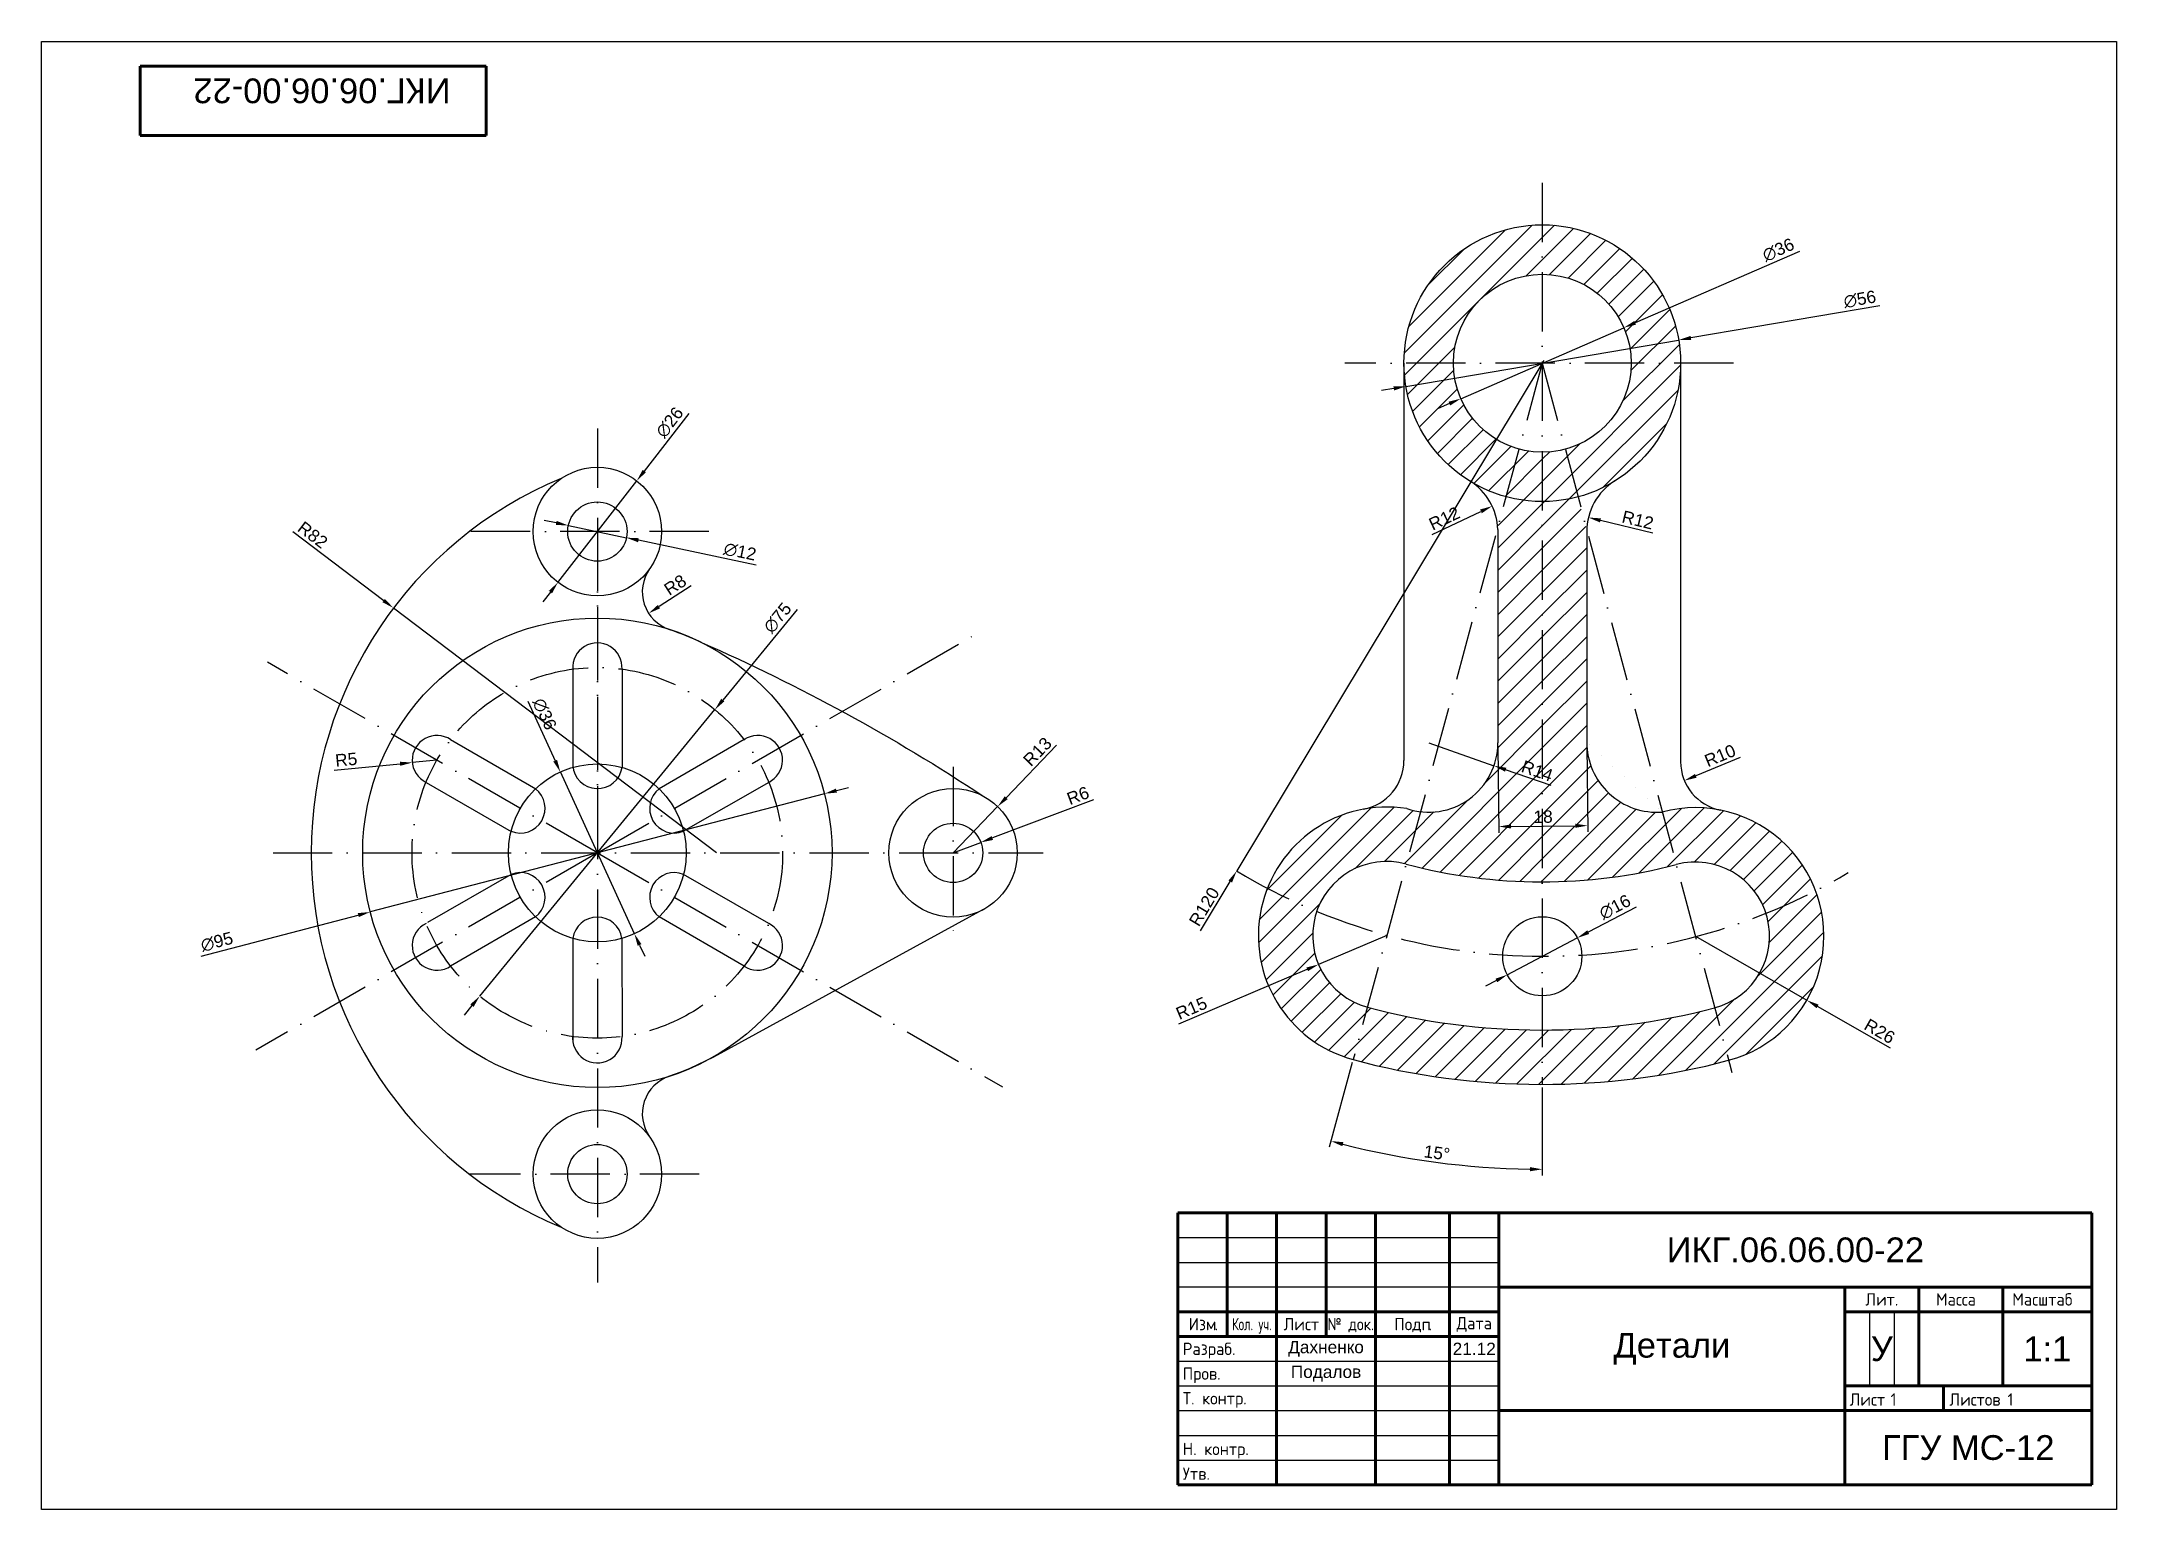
# Model space of a CAD drawing. Header units: millimetres. Extents: x 6356 to 6776, y 4310 to 4607.
import ezdxf
from ezdxf.enums import TextEntityAlignment as Align

# ---------------------------------------------------------------- set-up
doc = ezdxf.new("R2010")
doc.units = ezdxf.units.MM
doc.linetypes.add('ACAD_ISO10W100', pattern=[18, 12, -3, 0, -3])
doc.layers.add('контур', color=7, linetype='Continuous', lineweight=30)
for name, color, linetype in [('оси', 210, 'ACAD_ISO10W100'), ('размеры', 92, 'Continuous'), ('шриховка', 50, 'Continuous')]:
    doc.layers.add(name, color=color, linetype=linetype)
doc.styles.add('GOST-2.304_Type-B', font='GOST Common.ttf')
doc.styles.get("Standard").update_dxf_attribs({"font": 'arial.ttf'})
doc.dimstyles.new('ISO-25', dxfattribs={"dimtxt": 2.5, "dimasz": 2.5, "dimexe": 1.25, "dimexo": 0.625, "dimtad": 1, "dimtxsty": 'Standard', "dimcen": 2.5, "dimadec": 0, "dimazin": 0, "dimtfac": 1, "dimtmove": 0, "dimatfit": 3, "dimfxl": 1, "dimarcsym": 0})

# ---------------------------------------------------------------- blocks, each defined once
blk = doc.blocks.new('ACAD_SPDS_TB_08')
at = {"linetype": 'Continuous', "lineweight": 60}
for p, q in [((0, 0), (0, -14)), ((70, 0), (0, 0)), ((70, 0), (70, -14)), ((70, -14), (0, -14))]:
    blk.add_line(p, q, dxfattribs=at)
at = {"style": 'GOST-2.304_Type-B', "flags": 8}
blk.add_attdef('ОБОЗНАЧЕНИЕ_ДОКУМЕНТА', text='', height=5, dxfattribs=at).set_placement((35, -7), align=Align.MIDDLE_CENTER)
at = {"style": 'GOST-2.304_Type-B', "flags": 1}
blk.add_attdef('ИДЕНТИФИКАТОР_НАДПИСИ', (-0.4, -20.95), '', height=2.5, dxfattribs=at)
blk = doc.blocks.new('ACAD_SPDS_TB_06')
at = {"linetype": 'Continuous', "lineweight": 60}
for p, q in [((-185, 55), (0, 55)), ((-185, 55), (-185, 0)), ((-175, 55), (-175, 30)), ((-165, 55), (-165, 0)), ((-155, 55), (-155, 30)), ((-145, 55), (-145, 0)), ((-130, 55), (-130, 0)), ((-120, 55), (-120, 0)), ((0, 55), (0, 0)), ((-120, 40), (0, 40)), ((-185, 35), (-120, 35)), ((-185, 30), (-120, 30)), ((-120, 15), (0, 15)), ((-185, 0), (0, 0))]:
    blk.add_line(p, q, dxfattribs=at)
at = {"linetype": 'Continuous', "lineweight": 25}
for p, q in [((-185, 50), (-120, 50)), ((-185, 45), (-120, 45)), ((-185, 25), (-120, 25)), ((-185, 20), (-120, 20)), ((-185, 15), (-120, 15)), ((-185, 10), (-120, 10)), ((-185, 5), (-120, 5))]:
    blk.add_line(p, q, dxfattribs=at)
at = {"lineweight": 25}
blk.add_line((-120, 40), (-185, 40), dxfattribs=at)
at = {"lineweight": 60}
for p, q in [((-50, 40), (-50, 0)), ((-35, 40), (-35, 20)), ((-18, 40), (-18, 20)), ((-50, 35), (0, 35)), ((-50, 20), (0, 20)), ((-30, 20), (-30, 15))]:
    blk.add_line(p, q, dxfattribs=at)
for p, q in [((-45, 35), (-45, 20)), ((-40, 35), (-40, 20)), ((-130, 20), (-120, 20))]:
    blk.add_line(p, q)
at = {"style": 'GOST-2.304_Type-B'}
for s, p in [('Изм', (-180, 31.25)), ('Лист', (-160, 31.25)), ('Подп', (-137.5, 31.25)), ('Дата', (-125, 31.44))]:
    blk.add_text(s, height=2.5, dxfattribs=at).set_placement(p, align=Align.CENTER)
at = {"style": 'GOST-2.304_Type-B', "width": 0.70447}
blk.add_text('Кол. уч.', height=2.5, dxfattribs=at).set_placement((-174, 31.25), (-166, 31.25), align=Align.FIT)
at = {"style": 'GOST-2.304_Type-B', "width": 0.9}
blk.add_text('№ док.', height=2.5, dxfattribs=at).set_placement((-150, 31.25), align=Align.CENTER)
at = {"style": 'GOST-2.304_Type-B'}
for s, p in [('.', (-177.56, 31.25)), ('.', (-134.25, 31.25)), ('Разраб.', (-184, 26.25)), ('Пров.', (-184, 21.25)), ('Т. контр.', (-184, 16.25)), ('Лист', (-49.02, 16)), ('Листов', (-28.83, 16)), ('Н. контр.', (-184, 6)), ('Утв.', (-184, 1))]:
    blk.add_text(s, height=2.5, dxfattribs=at).set_placement(p)
at = {"linetype": 'Continuous', "char_height": 2.5, "attachment_point": 5, "style": 'GOST-2.304_Type-B'}
for s, insert, width in [('Лит.', (-42.5, 37.5), 14), ('Масса', (-27.5, 37.5), 14), ('Масштаб', (-10, 37.5), 19)]:
    blk.add_mtext(s, dxfattribs=dict(at, insert=insert, width=width))
at = {"style": 'GOST-2.304_Type-B'}
for tag, p, flags in [('ИДЕНТИФИКАТОР_НАДПИСИ', (-185.34, 60.88), 1), ('ЛИСТ', (-40.73, 16), 8), ('ЛИСТОВ', (-17.07, 16), 8)]:
    blk.add_attdef(tag, p, '', height=2.5, dxfattribs=dict(at, flags=flags))
at = {"style": 'GOST-2.304_Type-B', "flags": 8}
for tag, p in [('ИЗМ_4', (-180, 51)), ('ИЗМ_4_КОЛ_УЧ', (-170, 51)), ('ИЗМ_4_ЛИСТ', (-160, 51)), ('ИЗМ_4_N_ДОК', (-150, 51)), ('ИЗМ_4_ДАТА', (-125, 51)), ('ИЗМ_3', (-180, 46)), ('ИЗМ_3_КОЛ_УЧ', (-170, 46)), ('ИЗМ_3_ЛИСТ', (-160, 46)), ('ИЗМ_3_N_ДОК', (-150, 46)), ('ИЗМ_3_ДАТА', (-125, 46)), ('ИЗМ_2', (-180, 41)), ('ИЗМ_2_КОЛ_УЧ', (-170, 41)), ('ИЗМ_2_ЛИСТ', (-160, 41)), ('ИЗМ_2_N_ДОК', (-150, 41)), ('ИЗМ_2_ДАТА', (-125, 41)), ('ИЗМ_1', (-180, 36)), ('ИЗМ_1_КОЛ_УЧ', (-170, 36)), ('ИЗМ_1_ЛИСТ', (-160, 36)), ('ИЗМ_1_N_ДОК', (-150, 36)), ('ИЗМ_1_ДАТА', (-125, 36)), ('РАЗРАБ_ФИО', (-155, 26)), ('РАЗРАБ_ДАТА', (-125, 26)), ('ПРОВ_ФИО', (-155, 21)), ('ПРОВ_ДАТА', (-125, 21)), ('ТКОНТР_ФИО', (-155, 16)), ('ТКОНТР_ДАТА', (-125, 16)), ('ДОЛЖНОСТЬ_1', (-175, 11)), ('ДОЛЖНОСТЬ_1_ФИО', (-155, 11)), ('ДОЛЖНОСТЬ_1_ДАТА', (-125, 11)), ('НКОНТР_ФИО', (-155, 6)), ('НКОНТР_ДАТА', (-125, 6)), ('УТВ_ФИО', (-155, 1)), ('УТВ_ДАТА', (-125, 1))]:
    blk.add_attdef(tag, text='', height=2.5, dxfattribs=at).set_placement(p, align=Align.CENTER)
at = {"style": 'GOST-2.304_Type-B'}
blk.add_attdef('ОБОЗНАЧЕНИЕ_ДОКУМЕНТА', text='', height=5, dxfattribs=at).set_placement((-60, 47.5), align=Align.MIDDLE_CENTER)
at = {"lineweight": 30, "flags": 104}
for tag, p in [('НАИМЕНОВАНИЕ_ДОКУМЕНТА', (-85, 27.5)), ('ОБОЗНАЧЕНИЕ_МАТЕРИАЛА', (-85, 7.5)), ('НАИМЕНОВАНИЕ_ПРЕДПРИЯТИЯ', (-25, 7.5))]:
    blk.add_attdef(tag, text='', height=3.5, dxfattribs=at).set_placement(p, align=Align.MIDDLE_CENTER)
at = {"style": 'GOST-2.304_Type-B', "flags": 8}
for tag, p in [('Л1', (-47.5, 27.5)), ('Л2', (-42.5, 27.5)), ('Л3', (-37.5, 27.5)), ('МАССА', (-26.5, 27.5)), ('МАСШТАБ', (-9, 27.5))]:
    blk.add_attdef(tag, text='', height=2.5, dxfattribs=at).set_placement(p, align=Align.MIDDLE_CENTER)
blk = doc.blocks.new('*D22')
at = {"layer": 'Defpoints', "color": 0, "transparency": 16777216}
for p in [(6476.67, 4518.31), (6460.73, 4497.77)]:
    blk.add_point(p, dxfattribs=at)
at = {"layer": 'размеры', "color": 0, "lineweight": -2, "transparency": 16777216}
for p, q in [((6487.22, 4531.9), (6478.21, 4520.29)), ((6460.73, 4497.77), (6476.67, 4518.31)), ((6459.2, 4495.8), (6457.67, 4493.82))]:
    blk.add_line(p, q, dxfattribs=at)
at = {"layer": 'размеры', "color": 0, "transparency": 16777216}
for points in [[(6477.88, 4520.54), (6478.54, 4520.03), (6476.67, 4518.31)], [(6458.87, 4496.05), (6459.53, 4495.54), (6460.73, 4497.77)]]:
    blk.add_solid(points, dxfattribs=at)
at = {"layer": 'размеры', "color": 0, "transparency": 16777216, "insert": (6483.35, 4530.13), "char_height": 2.5, "attachment_point": 5, "rotation": 52.1806}
blk.add_mtext('∅26', dxfattribs=at)
blk = doc.blocks.new('*D23')
at = {"layer": 'Defpoints', "color": 0, "transparency": 16777216}
for p in [(6462.83, 4509.28), (6474.57, 4506.81)]:
    blk.add_point(p, dxfattribs=at)
at = {"layer": 'размеры', "color": 0, "lineweight": -2, "transparency": 16777216}
for p, q in [((6460.39, 4509.8), (6457.94, 4510.31)), ((6462.83, 4509.28), (6474.57, 4506.81)), ((6500.84, 4501.27), (6477.02, 4506.29))]:
    blk.add_line(p, q, dxfattribs=at)
at = {"layer": 'размеры', "color": 0, "transparency": 16777216}
for points in [[(6460.47, 4510.2), (6460.3, 4509.39), (6462.83, 4509.28)], [(6477.11, 4506.7), (6476.93, 4505.88), (6474.57, 4506.81)]]:
    blk.add_solid(points, dxfattribs=at)
at = {"layer": 'размеры', "color": 0, "transparency": 16777216, "insert": (6497.57, 4503.97), "char_height": 2.5, "attachment_point": 5, "rotation": 348.0946}
blk.add_mtext('∅12', dxfattribs=at)
blk = doc.blocks.new('*D24')
at = {"layer": 'Defpoints', "color": 0, "transparency": 16777216}
for p in [(6514.67, 4455.01), (6422.73, 4431.08)]:
    blk.add_point(p, dxfattribs=at)
at = {"layer": 'размеры', "color": 0, "lineweight": -2, "transparency": 16777216}
for p, q in [((6517.09, 4455.64), (6519.51, 4456.27)), ((6514.67, 4455.01), (6422.73, 4431.08)), ((6388.52, 4422.17), (6420.31, 4430.45))]:
    blk.add_line(p, q, dxfattribs=at)
at = {"layer": 'размеры', "color": 0, "transparency": 16777216}
for points in [[(6516.99, 4456.04), (6517.2, 4455.23), (6514.67, 4455.01)], [(6420.21, 4430.85), (6420.42, 4430.05), (6422.73, 4431.08)]]:
    blk.add_solid(points, dxfattribs=at)
at = {"layer": 'размеры', "color": 0, "transparency": 16777216, "insert": (6391.69, 4425.04), "char_height": 2.5, "attachment_point": 5, "rotation": 14.5888}
blk.add_mtext('∅95', dxfattribs=at)
blk = doc.blocks.new('*D25')
at = {"layer": 'Defpoints', "color": 0, "transparency": 16777216}
for p in [(6461.21, 4459.41), (6476.2, 4426.68)]:
    blk.add_point(p, dxfattribs=at)
at = {"layer": 'размеры', "color": 0, "lineweight": -2, "transparency": 16777216}
for p, q in [((6454.65, 4473.74), (6460.17, 4461.68)), ((6476.2, 4426.68), (6461.21, 4459.41)), ((6477.24, 4424.4), (6478.28, 4422.13))]:
    blk.add_line(p, q, dxfattribs=at)
at = {"layer": 'размеры', "color": 0, "transparency": 16777216}
for points in [[(6460.55, 4461.86), (6459.79, 4461.51), (6461.21, 4459.41)], [(6477.62, 4424.58), (6476.86, 4424.23), (6476.2, 4426.68)]]:
    blk.add_solid(points, dxfattribs=at)
at = {"layer": 'размеры', "color": 0, "transparency": 16777216, "insert": (6458.01, 4471.13), "char_height": 2.5, "attachment_point": 5, "rotation": 294.6039}
blk.add_mtext('∅36', dxfattribs=at)
blk = doc.blocks.new('*D26')
at = {"layer": 'Defpoints', "color": 0, "transparency": 16777216}
for p in [(6492.5, 4472.02), (6444.9, 4414.06)]:
    blk.add_point(p, dxfattribs=at)
at = {"layer": 'размеры', "color": 0, "lineweight": -2, "transparency": 16777216}
for p, q in [((6509.12, 4492.25), (6494.09, 4473.95)), ((6444.9, 4414.06), (6492.5, 4472.02)), ((6443.31, 4412.13), (6441.73, 4410.2))]:
    blk.add_line(p, q, dxfattribs=at)
at = {"layer": 'размеры', "color": 0, "transparency": 16777216}
for points in [[(6493.77, 4474.22), (6494.41, 4473.69), (6492.5, 4472.02)], [(6442.99, 4412.4), (6443.64, 4411.87), (6444.9, 4414.06)]]:
    blk.add_solid(points, dxfattribs=at)
at = {"layer": 'размеры', "color": 0, "transparency": 16777216, "insert": (6505.19, 4490.58), "char_height": 2.5, "attachment_point": 5, "rotation": 50.6022}
blk.add_mtext('∅75', dxfattribs=at)
blk = doc.blocks.new('*D27')
at = {"layer": 'Defpoints', "color": 0, "transparency": 16777216}
for p in [(6427.44, 4492.58), (6492.79, 4443.04)]:
    blk.add_point(p, dxfattribs=at)
at = {"layer": 'размеры', "color": 0, "lineweight": -2, "transparency": 16777216}
for p, q in [((6407.07, 4508.03), (6425.45, 4494.09)), ((6492.79, 4443.04), (6427.44, 4492.58))]:
    blk.add_line(p, q, dxfattribs=at)
at = {"layer": 'размеры', "color": 0, "transparency": 16777216}
blk.add_solid([(6425.7, 4494.42), (6425.2, 4493.76), (6427.44, 4492.58)], dxfattribs=at)
at = {"layer": 'размеры', "color": 0, "transparency": 16777216, "insert": (6411.09, 4507.37), "char_height": 2.5, "attachment_point": 5, "rotation": 322.8335}
blk.add_mtext('R82', dxfattribs=at)
blk = doc.blocks.new('*D28')
at = {"layer": 'Defpoints', "color": 0, "transparency": 16777216}
for p in [(6549.72, 4452.4), (6540.7, 4443.04)]:
    blk.add_point(p, dxfattribs=at)
at = {"layer": 'размеры', "color": 0, "lineweight": -2, "transparency": 16777216}
for p, q in [((6561.67, 4464.8), (6551.46, 4454.2)), ((6540.7, 4443.04), (6549.72, 4452.4))]:
    blk.add_line(p, q, dxfattribs=at)
at = {"layer": 'размеры', "color": 0, "transparency": 16777216}
blk.add_solid([(6551.16, 4454.49), (6551.76, 4453.91), (6549.72, 4452.4)], dxfattribs=at)
at = {"layer": 'размеры', "color": 0, "transparency": 16777216, "insert": (6557.79, 4463.52), "char_height": 2.5, "attachment_point": 5, "rotation": 46.0535}
blk.add_mtext('R13', dxfattribs=at)
blk = doc.blocks.new('*D29')
at = {"layer": 'Defpoints', "color": 0, "transparency": 16777216}
for p in [(6546.32, 4445.16), (6540.7, 4443.04)]:
    blk.add_point(p, dxfattribs=at)
at = {"layer": 'размеры', "color": 0, "lineweight": -2, "transparency": 16777216}
for p, q in [((6569.13, 4453.77), (6548.65, 4446.05)), ((6540.7, 4443.04), (6546.32, 4445.16))]:
    blk.add_line(p, q, dxfattribs=at)
at = {"layer": 'размеры', "color": 0, "transparency": 16777216}
blk.add_solid([(6548.51, 4446.44), (6548.8, 4445.66), (6546.32, 4445.16)], dxfattribs=at)
at = {"layer": 'размеры', "color": 0, "transparency": 16777216, "insert": (6565.99, 4454.62), "char_height": 2.5, "attachment_point": 5, "rotation": 20.6832}
blk.add_mtext('R6', dxfattribs=at)
blk = doc.blocks.new('*D30')
at = {"layer": 'Defpoints', "color": 0, "transparency": 16777216}
for p in [(6431.25, 4461.31), (6436.23, 4461.79)]:
    blk.add_point(p, dxfattribs=at)
at = {"layer": 'размеры', "color": 0, "lineweight": -2, "transparency": 16777216}
for p, q in [((6415.42, 4459.76), (6428.76, 4461.06)), ((6436.23, 4461.79), (6431.25, 4461.31))]:
    blk.add_line(p, q, dxfattribs=at)
at = {"layer": 'размеры', "color": 0, "transparency": 16777216}
blk.add_solid([(6428.72, 4461.48), (6428.8, 4460.65), (6431.25, 4461.31)], dxfattribs=at)
at = {"layer": 'размеры', "color": 0, "transparency": 16777216, "insert": (6417.87, 4461.9), "char_height": 2.5, "attachment_point": 5, "rotation": 5.5923}
blk.add_mtext('R5', dxfattribs=at)
blk = doc.blocks.new('*D31')
at = {"layer": 'Defpoints', "color": 0, "transparency": 16777216}
for p in [(6485.8, 4495.85), (6479.08, 4491.5)]:
    blk.add_point(p, dxfattribs=at)
at = {"layer": 'размеры', "color": 0, "lineweight": -2, "transparency": 16777216}
blk.add_line((6487.72, 4497.09), (6481.18, 4492.86), dxfattribs=at)
at = {"layer": 'размеры', "color": 0, "transparency": 16777216}
blk.add_solid([(6480.95, 4493.21), (6481.4, 4492.51), (6479.08, 4491.5)], dxfattribs=at)
at = {"layer": 'размеры', "color": 0, "transparency": 16777216, "insert": (6484.46, 4497.25), "char_height": 2.5, "attachment_point": 5, "rotation": 32.8751}
blk.add_mtext('R8', dxfattribs=at)
blk = doc.blocks.new('*D32')
at = {"layer": 'Defpoints', "color": 0, "transparency": 16777216}
for p in [(6690.97, 4426.18), (6713.51, 4413.23)]:
    blk.add_point(p, dxfattribs=at)
at = {"layer": 'размеры', "color": 0, "lineweight": -2, "transparency": 16777216}
for p, q in [((6690.97, 4426.18), (6713.51, 4413.23)), ((6730.43, 4403.5), (6715.68, 4411.98))]:
    blk.add_line(p, q, dxfattribs=at)
at = {"layer": 'размеры', "color": 0, "transparency": 16777216}
blk.add_solid([(6715.89, 4412.34), (6715.47, 4411.62), (6713.51, 4413.23)], dxfattribs=at)
at = {"layer": 'размеры', "color": 0, "transparency": 16777216, "insert": (6728.25, 4406.95), "char_height": 2.5, "attachment_point": 5, "rotation": 330.1125}
blk.add_mtext('R26', dxfattribs=at)
blk = doc.blocks.new('*D33')
at = {"layer": 'Defpoints', "color": 0, "transparency": 16777216}
for p in [(6628.49, 4426.31), (6614.68, 4420.46)]:
    blk.add_point(p, dxfattribs=at)
at = {"layer": 'размеры', "color": 0, "lineweight": -2, "transparency": 16777216}
for p, q in [((6628.49, 4426.31), (6614.68, 4420.46)), ((6586.37, 4408.45), (6612.38, 4419.48))]:
    blk.add_line(p, q, dxfattribs=at)
at = {"layer": 'размеры', "color": 0, "transparency": 16777216}
blk.add_solid([(6612.22, 4419.86), (6612.55, 4419.1), (6614.68, 4420.46)], dxfattribs=at)
at = {"layer": 'размеры', "color": 0, "transparency": 16777216, "insert": (6588.96, 4411.61), "char_height": 2.5, "attachment_point": 5, "rotation": 22.9794}
blk.add_mtext('R15', dxfattribs=at)
blk = doc.blocks.new('*D34')
at = {"layer": 'Defpoints', "color": 0, "transparency": 16777216}
for p in [(6660.28, 4542.67), (6598.11, 4439.38)]:
    blk.add_point(p, dxfattribs=at)
at = {"layer": 'размеры', "color": 0, "lineweight": -2, "transparency": 16777216}
for p, q in [((6660.28, 4542.67), (6598.11, 4439.38)), ((6590.8, 4427.25), (6596.82, 4437.24))]:
    blk.add_line(p, q, dxfattribs=at)
at = {"layer": 'размеры', "color": 0, "transparency": 16777216}
blk.add_solid([(6596.46, 4437.45), (6597.17, 4437.02), (6598.11, 4439.38)], dxfattribs=at)
at = {"layer": 'размеры', "color": 0, "transparency": 16777216, "insert": (6591.54, 4432.15), "char_height": 2.5, "attachment_point": 5, "rotation": 58.9564}
blk.add_mtext('R120', dxfattribs=at)
blk = doc.blocks.new('*D35')
at = {"layer": 'Defpoints', "color": 0, "transparency": 16777216}
for p in [(6667.05, 4425.83), (6652.89, 4418.39)]:
    blk.add_point(p, dxfattribs=at)
at = {"layer": 'размеры', "color": 0, "lineweight": -2, "transparency": 16777216}
for p, q in [((6678.94, 4432.08), (6669.26, 4427)), ((6652.89, 4418.39), (6667.05, 4425.83)), ((6650.67, 4417.23), (6648.46, 4416.06))]:
    blk.add_line(p, q, dxfattribs=at)
at = {"layer": 'размеры', "color": 0, "transparency": 16777216}
for points in [[(6669.07, 4427.37), (6669.46, 4426.63), (6667.05, 4425.83)], [(6650.48, 4417.59), (6650.87, 4416.86), (6652.89, 4418.39)]]:
    blk.add_solid(points, dxfattribs=at)
at = {"layer": 'размеры', "color": 0, "transparency": 16777216, "insert": (6674.68, 4432.07), "char_height": 2.5, "attachment_point": 5, "rotation": 27.7277}
blk.add_mtext('∅16', dxfattribs=at)
blk = doc.blocks.new('*D36')
at = {"layer": 'Defpoints', "color": 0, "transparency": 16777216}
for p in [(6697.97, 4461.5), (6688.73, 4457.66)]:
    blk.add_point(p, dxfattribs=at)
at = {"layer": 'размеры', "color": 0, "lineweight": -2, "transparency": 16777216}
blk.add_line((6700.01, 4462.35), (6691.04, 4458.62), dxfattribs=at)
at = {"layer": 'размеры', "color": 0, "transparency": 16777216}
blk.add_solid([(6690.88, 4459.01), (6691.2, 4458.24), (6688.73, 4457.66)], dxfattribs=at)
at = {"layer": 'размеры', "color": 0, "transparency": 16777216, "insert": (6695.95, 4462.72), "char_height": 2.5, "attachment_point": 5, "rotation": 22.5554}
blk.add_mtext('R10', dxfattribs=at)
blk = doc.blocks.new('*D38')
at = {"layer": 'Defpoints', "color": 0, "transparency": 16777216}
for p in [(6669.31, 4510.89), (6681.07, 4508.04)]:
    blk.add_point(p, dxfattribs=at)
at = {"layer": 'размеры', "color": 0, "lineweight": -2, "transparency": 16777216}
blk.add_line((6682.36, 4507.73), (6671.74, 4510.3), dxfattribs=at)
at = {"layer": 'размеры', "color": 0, "transparency": 16777216}
blk.add_solid([(6671.84, 4510.71), (6671.64, 4509.9), (6669.31, 4510.89)], dxfattribs=at)
at = {"layer": 'размеры', "color": 0, "transparency": 16777216, "insert": (6679.3, 4510.4), "char_height": 2.5, "attachment_point": 5, "rotation": 346.3792}
blk.add_mtext('R12', dxfattribs=at)
blk = doc.blocks.new('*D40')
at = {"layer": 'Defpoints', "color": 0, "transparency": 16777216}
for p in [(6636.97, 4465.28), (6650.19, 4460.68)]:
    blk.add_point(p, dxfattribs=at)
at = {"layer": 'размеры', "color": 0, "lineweight": -2, "transparency": 16777216}
for p, q in [((6636.97, 4465.28), (6650.19, 4460.68)), ((6661.73, 4456.67), (6652.55, 4459.86))]:
    blk.add_line(p, q, dxfattribs=at)
at = {"layer": 'размеры', "color": 0, "transparency": 16777216}
blk.add_solid([(6652.69, 4460.25), (6652.42, 4459.47), (6650.19, 4460.68)], dxfattribs=at)
at = {"layer": 'размеры', "color": 0, "transparency": 16777216, "insert": (6658.94, 4459.63), "char_height": 2.5, "attachment_point": 5, "rotation": 340.8315}
blk.add_mtext('R14', dxfattribs=at)
blk = doc.blocks.new('*D41')
at = {"layer": 'Defpoints', "color": 0, "transparency": 16777216}
for p in [(6650.97, 4465.28), (6668.97, 4465.47), (6669.15, 4448.55)]:
    blk.add_point(p, dxfattribs=at)
at = {"layer": 'размеры', "color": 0, "lineweight": -2, "transparency": 16777216}
for p, q in [((6650.97, 4464.65), (6651.16, 4447.11)), ((6668.97, 4464.84), (6669.16, 4447.3)), ((6653.65, 4448.38), (6666.65, 4448.52))]:
    blk.add_line(p, q, dxfattribs=at)
at = {"layer": 'размеры', "color": 0, "transparency": 16777216}
for points in [[(6653.64, 4448.8), (6653.65, 4447.97), (6651.15, 4448.36)], [(6666.64, 4448.94), (6666.65, 4448.11), (6669.15, 4448.55)]]:
    blk.add_solid(points, dxfattribs=at)
at = {"layer": 'размеры', "color": 0, "transparency": 16777216, "insert": (6660.13, 4450.35), "char_height": 2.5, "attachment_point": 5, "rotation": 0.6083}
blk.add_mtext('18', dxfattribs=at)
blk = doc.blocks.new('*D42')
at = {"layer": 'Defpoints', "color": 0, "transparency": 16777216}
for p in [(6676.48, 4549.29), (6643.46, 4534.93)]:
    blk.add_point(p, dxfattribs=at)
at = {"layer": 'размеры', "color": 0, "lineweight": -2, "transparency": 16777216}
for p, q in [((6712, 4564.73), (6678.77, 4550.28)), ((6643.46, 4534.93), (6676.48, 4549.29)), ((6641.17, 4533.94), (6638.87, 4532.94))]:
    blk.add_line(p, q, dxfattribs=at)
at = {"layer": 'размеры', "color": 0, "transparency": 16777216}
for points in [[(6678.6, 4550.67), (6678.93, 4549.9), (6676.48, 4549.29)], [(6641, 4534.32), (6641.33, 4533.56), (6643.46, 4534.93)]]:
    blk.add_solid(points, dxfattribs=at)
at = {"layer": 'размеры', "color": 0, "transparency": 16777216, "insert": (6707.75, 4565.03), "char_height": 2.5, "attachment_point": 5, "rotation": 23.4953}
blk.add_mtext('∅36', dxfattribs=at)
blk = doc.blocks.new('*D43')
at = {"layer": 'Defpoints', "color": 0, "transparency": 16777216}
for p in [(6687.57, 4546.8), (6632.36, 4537.42)]:
    blk.add_point(p, dxfattribs=at)
at = {"layer": 'размеры', "color": 0, "lineweight": -2, "transparency": 16777216}
for p, q in [((6728.29, 4553.73), (6690.04, 4547.22)), ((6632.36, 4537.42), (6687.57, 4546.8)), ((6629.9, 4537), (6627.43, 4536.58))]:
    blk.add_line(p, q, dxfattribs=at)
at = {"layer": 'размеры', "color": 0, "transparency": 16777216}
for points in [[(6689.97, 4547.63), (6690.11, 4546.81), (6687.57, 4546.8)], [(6629.83, 4537.41), (6629.97, 4536.59), (6632.36, 4537.42)]]:
    blk.add_solid(points, dxfattribs=at)
at = {"layer": 'размеры', "color": 0, "transparency": 16777216, "insert": (6724.24, 4555.04), "char_height": 2.5, "attachment_point": 5, "rotation": 9.6501}
blk.add_mtext('∅56', dxfattribs=at)
blk = doc.blocks.new('*D44')
at = {"layer": 'Defpoints', "color": 0, "transparency": 16777216}
for p in [(6659.97, 4578.63), (6659.97, 4542.11), (6621.67, 4401.22), (6659.97, 4396.2), (6631.26, 4381.57)]:
    blk.add_point(p, dxfattribs=at)
at = {"layer": 'размеры', "color": 0, "lineweight": -2, "transparency": 16777216}
for p, q in [((6621.51, 4400.62), (6616.86, 4383.52)), ((6659.97, 4395.57), (6659.97, 4377.77))]:
    blk.add_line(p, q, dxfattribs=at)
blk.add_arc((6659.97, 4542.11), 163.09, 255.6729, 269.1217, dxfattribs=at)
at = {"layer": 'размеры', "color": 0, "transparency": 16777216}
for points in [[(6619.5, 4383.69), (6619.72, 4384.5), (6617.19, 4384.73)], [(6657.47, 4379.46), (6657.46, 4378.62), (6659.97, 4379.02)]]:
    blk.add_solid(points, dxfattribs=at)
at = {"layer": 'размеры', "color": 0, "transparency": 16777216, "insert": (6638.64, 4382.34), "char_height": 2.5, "attachment_point": 5, "rotation": 352.3973}
blk.add_mtext('15°', dxfattribs=at)
blk = doc.blocks.new('*D45')
at = {"layer": 'Defpoints', "color": 0, "transparency": 16777216}
for p in [(6649.82, 4513.2), (6638.87, 4508.04)]:
    blk.add_point(p, dxfattribs=at)
at = {"layer": 'размеры', "color": 0, "lineweight": -2, "transparency": 16777216}
blk.add_line((6637.68, 4507.47), (6647.56, 4512.13), dxfattribs=at)
at = {"layer": 'размеры', "color": 0, "transparency": 16777216}
blk.add_solid([(6647.38, 4512.51), (6647.73, 4511.75), (6649.82, 4513.2)], dxfattribs=at)
at = {"layer": 'размеры', "color": 0, "transparency": 16777216, "insert": (6640.13, 4510.71), "char_height": 2.5, "attachment_point": 5, "rotation": 25.2562}
blk.add_mtext('R12', dxfattribs=at)

msp = doc.modelspace()

# ---------------------------------------------------------------- hatches: boundary and pattern name
at = {"layer": 'шриховка'}
h = msp.add_hatch(dxfattribs=at)
h.set_pattern_fill('ANSI31', color=256)
h.paths.add_polyline_path([(6659.968, 4570.111), (6659.968, 4560.111, -0.4142136), (6677.968, 4542.111), (6687.968, 4542.111, 0.4142136)])
edge = h.paths.add_edge_path()
edge.add_arc((6683.16, 4465.452), 14.192, 180.06513, 274.41987, ccw=False)
edge.add_line((6668.968, 4465.436), (6668.968, 4508.458))
edge.add_line((6668.968, 4508.458), (6667.202, 4515.062))
edge.add_arc((6659.968, 4542.111), 28, 270, 284.97254, ccw=False)
edge.add_line((6659.968, 4514.111), (6659.968, 4437.173))
edge.add_spline(control_points=[(6659.968, 4437.173), (6669.165, 4437.173), (6678.361, 4438.34), (6687.095, 4440.676)], knot_values=[27.5430877, 27.5430877, 27.5430877, 27.5430877, 54.666913, 54.666913, 54.666913, 54.666913], degree=3, periodic=0)
edge.add_line((6687.095, 4440.676), (6684.253, 4451.302))
h.paths.add_polyline_path([(6687.968, 4542.111), (6677.968, 4542.111, -0.3395879), (6664.618, 4524.722), (6667.202, 4515.062, 0.3395879)])
h.paths.add_polyline_path([(6664.618, 4524.722, -0.0654231), (6659.968, 4524.111), (6659.968, 4514.111, 0.0654231), (6667.202, 4515.062)])
h.paths.add_polyline_path([(6684.253, 4451.302), (6687.095, 4440.676, -0.3990158), (6705.24, 4430.811, 0.0229084), (6715.285, 4435.393, 0.3850162)])
h.paths.add_polyline_path([(6715.285, 4435.393, -0.0229084), (6705.24, 4430.811, -0.4295764), (6694.846, 4411.694), (6697.688, 4401.068, 0.4440265)])
edge = h.paths.add_edge_path()
edge.add_spline(control_points=[(6659.968, 4396.198), (6672.756, 4396.197), (6685.543, 4397.82), (6697.688, 4401.068)], knot_values=[38.2980078, 38.2980078, 38.2980078, 38.2980078, 76.013041, 76.013041, 76.013041, 76.013041], degree=3, periodic=0)
edge.add_line((6697.688, 4401.068), (6694.846, 4411.694))
edge.add_spline(control_points=[(6694.846, 4411.694), (6683.616, 4408.691), (6671.793, 4407.19), (6659.968, 4407.191)], knot_values=[35.4125413, 35.4125413, 35.4125413, 35.4125413, 70.286031, 70.286031, 70.286031, 70.286031], degree=3, periodic=0)
edge.add_line((6659.968, 4407.191), (6659.968, 4396.198))
edge = h.paths.add_edge_path()
edge.add_spline(control_points=[(6659.968, 4407.191), (6647.96, 4407.192), (6635.951, 4408.741), (6624.56, 4411.837)], knot_values=[0, 0, 0, 0, 35.4125413, 35.4125413, 35.4125413, 35.4125413], degree=3, periodic=0)
edge.add_line((6624.56, 4411.837), (6621.675, 4401.222))
edge.add_spline(control_points=[(6621.675, 4401.222), (6633.994, 4397.874), (6646.982, 4396.199), (6659.968, 4396.198)], knot_values=[0, 0, 0, 0, 38.2980078, 38.2980078, 38.2980078, 38.2980078], degree=3, periodic=0)
edge.add_line((6659.968, 4396.198), (6659.968, 4407.191))
h.paths.add_polyline_path([(6624.56, 4411.837, -0.4341823), (6614.319, 4431.216, -0.022893), (6604.321, 4435.885, 0.4473154), (6621.675, 4401.222)])
h.paths.add_polyline_path([(6635.306, 4451.376, -0.0507244), (6632.542, 4451.995, 0.3509373), (6604.321, 4435.885, 0.022893), (6614.319, 4431.216, -0.3945229), (6632.428, 4440.787)])
h.paths.add_polyline_path([(6659.968, 4560.111), (6659.968, 4570.111, 0.4142136), (6631.968, 4542.111), (6641.968, 4542.111, -0.4142136)])
h = msp.add_hatch(dxfattribs=at)
h.set_pattern_fill('ANSI31', color=256)
h.paths.add_polyline_path([(6641.968, 4542.111), (6631.968, 4542.111, 0.3384551), (6652.624, 4515.091), (6655.247, 4524.741, -0.3384551)])
h.paths.add_polyline_path([(6659.968, 4524.111, -0.0664436), (6655.247, 4524.741), (6652.624, 4515.091, 0.0664436), (6659.968, 4514.111)])
edge = h.paths.add_edge_path()
edge.add_arc((6659.968, 4542.111), 28, 254.7946, 270, ccw=False)
edge.add_line((6652.624, 4515.091), (6650.943, 4508.907))
edge.add_arc((6638.875, 4508.035), 12.1, 1.90211, 4.13088, ccw=False)
edge.add_line((6650.968, 4508.437), (6650.968, 4465.277))
edge.add_arc((6636.968, 4465.277), 14, -96.81535, 0, ccw=False)
edge.add_line((6635.306, 4451.376), (6632.428, 4440.787))
edge.add_spline(control_points=[(6632.428, 4440.787), (6641.288, 4438.379), (6650.629, 4437.174), (6659.968, 4437.173)], knot_values=[0, 0, 0, 0, 27.5430877, 27.5430877, 27.5430877, 27.5430877], degree=3, periodic=0)
edge.add_line((6659.968, 4437.173), (6659.968, 4514.111))
h.paths.add_polyline_path([(6654.412, 4458.429), (6661.644, 4455.915), (6663.336, 4460.781), (6656.104, 4463.296)], flags=9)
h.paths.add_polyline_path([(6657.474, 4447.727), (6662.609, 4447.781), (6662.554, 4452.933), (6657.42, 4452.878)], flags=9)

# ---------------------------------------------------------------- linework, layer by layer
msp.add_lwpolyline([(6356.192, 4310.193), (6356.192, 4607.193), (6776.192, 4607.193), (6776.192, 4310.193), (6356.192, 4310.193)])
at = {"layer": 'контур'}
for p, q in [((6631.968, 4542.111), (6631.968, 4461.715)), ((6687.968, 4542.111), (6687.968, 4461.498)), ((6650.968, 4508.437), (6650.968, 4465.277)), ((6668.968, 4508.067), (6668.968, 4465.468)), ((6463.714, 4480.21), (6463.714, 4460.338)), ((6473.691, 4480.21), (6473.691, 4460.338)), ((6439.01, 4465.947), (6456.219, 4456.011)), ((6498.395, 4465.947), (6481.214, 4455.984)), ((6434.021, 4457.306), (6451.23, 4447.37)), ((6503.384, 4457.306), (6486.165, 4447.408)), ((6451.24, 4438.679), (6434.352, 4428.929)), ((6503.384, 4428.78), (6486.165, 4438.679)), ((6456.191, 4430.102), (6439.01, 4420.139)), ((6498.395, 4420.139), (6481.214, 4430.102)), ((6463.751, 4425.738), (6463.751, 4404.849)), ((6473.654, 4425.738), (6473.691, 4405.877))]:
    msp.add_line(p, q, dxfattribs=at)
msp.add_lwpolyline([(6483.333, 4488.234, -0.0328388), (6489.775, 4485.613, -0.0427837), (6546.801, 4454.524)], format="xyb", dxfattribs=at)
msp.add_lwpolyline([(6546.801, 4431.562), (6492.232, 4401.696), (6487.421, 4399.387), (6485.402, 4398.576), (6483.333, 4397.852)], dxfattribs=at)
for centre, radius in [((6659.968, 4542.111), 28), ((6659.968, 4542.111), 18), ((6468.703, 4508.043), 13), ((6468.703, 4508.043), 6), ((6468.703, 4443.043), 47.5), ((6468.703, 4443.043), 18), ((6540.703, 4443.043), 13), ((6540.703, 4443.043), 6), ((6659.968, 4422.111), 8), ((6468.703, 4378.043), 13), ((6468.703, 4378.043), 6)]:
    msp.add_circle(centre, radius, dxfattribs=at)
for centre, radius, start, end in [((6492.787, 4443.043), 82, 112.50463, 247.49537), ((6638.875, 4508.035), 12.1, 1.90211, 58.10498), ((6681.065, 4508.042), 12.097, 121.9255, 179.88019), ((6485.797, 4495.845), 8, 144.48889, 252.06119), ((6468.703, 4480.543), 5, 356.17745, 183.82255), ((6436.227, 4461.793), 5, 56.17745, 243.82255), ((6501.179, 4461.793), 5, 296.17745, 123.82255), ((6636.968, 4465.277), 14, 251.56943, 0), ((6683.16, 4465.452), 14.192, 179.93487, 274.41987), ((6468.723, 4461.065), 5.022, 184.05251, 351.67902), ((6621.968, 4461.715), 10, 280.44481, 0), ((6697.968, 4461.498), 10, 180, 258.79216), ((6453.114, 4452.043), 5, 247.98356, 52.01644), ((6484.291, 4452.043), 5, 127.98356, 292.01644), ((6628.494, 4426.312), 26, 81.04429, 254.7946), ((6690.971, 4426.185), 26, 284.97253, 104.97254), ((6628.494, 4426.312), 15, 74.7946, 254.7946), ((6690.971, 4426.185), 15, 284.97254, 104.97254), ((6453.114, 4434.043), 5, 307.98356, 112.01644), ((6484.291, 4434.043), 5, 67.98356, 232.01644), ((6436.227, 4424.293), 5, 116.17745, 303.82255), ((6468.703, 4425.043), 5, 7.98356, 172.01644), ((6501.179, 4424.293), 5, 236.17745, 63.82255), ((6468.703, 4405.543), 5, 172.01644, 3.82255), ((6485.797, 4390.241), 8, 107.93881, 215.51111)]:
    msp.add_arc(centre, radius, start, end, dxfattribs=at)
for points in [[(6632.428, 4440.787), (6650.013, 4436.007), (6669.492, 4435.968), (6687.095, 4440.676)], [(6624.56, 4411.837), (6647.169, 4405.692), (6672.213, 4405.641), (6694.846, 4411.694)], [(6621.675, 4401.222), (6646.126, 4394.577), (6673.21, 4394.522), (6697.688, 4401.068)]]:
    msp.add_open_spline(points, degree=3, dxfattribs=at)
at = {"layer": 'оси'}
for p, q in [((6659.968, 4578.627), (6659.968, 4396.198)), ((6698.693, 4542.111), (6619.995, 4542.111)), ((6659.968, 4542.111), (6621.675, 4401.222)), ((6659.968, 4542.111), (6698.341, 4398.626)), ((6468.703, 4528.921), (6468.703, 4443.043)), ((6491.28, 4508.043), (6442.797, 4508.043)), ((6468.703, 4508.043), (6468.703, 4356.111)), ((6468.703, 4443.043), (6545.54, 4487.405)), ((6468.703, 4443.043), (6401.918, 4481.602)), ((6540.703, 4460.452), (6540.703, 4425.377)), ((6468.703, 4443.043), (6399.575, 4403.133)), ((6403.059, 4443.043), (6558.916, 4443.043)), ((6468.703, 4443.043), (6550.717, 4395.692)), ((6489.32, 4378.043), (6442.797, 4378.043))]:
    msp.add_line(p, q, dxfattribs=at)
msp.add_circle((6468.703, 4443.043), 37.5, dxfattribs=at)
msp.add_arc((6660.277, 4542.674), 120.561, 238.94475, 300.74363, dxfattribs=at)

# ---------------------------------------------------------------- block references
msp.add_blockref('ACAD_SPDS_TB_08', (6376.192, 4602.193))
ref = msp.add_blockref('ACAD_SPDS_TB_06', (6771.192, 4315.193))
ref.add_attrib('ЛИСТ', '1', (6730.466, 4331.193), dxfattribs={"height": 2.5, "style": 'GOST-2.304_Type-B'})
ref.add_attrib('ЛИСТОВ', '1', (6754.121, 4331.193), dxfattribs={"height": 2.5, "style": 'GOST-2.304_Type-B'})

# ---------------------------------------------------------------- texts
at = {"insert": (6412.961, 4597.254), "char_height": 5, "attachment_point": 5, "rotation": 180}
msp.add_mtext_dynamic_manual_height_columns('ИКГ.06.06.00-22', width=70, gutter_width=12.5, heights=[0], dxfattribs=at)
at = {"attachment_point": 5}
for s, width, insert, char_height in [('ИКГ.06.06.00-22', 120, (6711.192, 4362.693), 5), ('Дахненко', 20, (6616.192, 4342.693), 2.5), ('21.12', 10, (6646.192, 4342.693), 2.5), ('Детали', 70, (6686.192, 4342.693), 5), ('У', 5, (6728.692, 4342.693), 5), ('1:1', 18, (6762.192, 4342.693), 5), ('Подалов', 20, (6616.192, 4337.693), 2.5), ('ГГУ МС-12', 50, (6746.192, 4322.693), 5)]:
    msp.add_mtext_dynamic_manual_height_columns(s, width=width, gutter_width=12.5, heights=[0], dxfattribs=dict(at, insert=insert, char_height=char_height))

# ---------------------------------------------------------------- dimensions: what is measured, and where the dimension line sits
at = {"layer": 'размеры'}
dim = msp.add_angular_dim_2l(base=(6631.264, 4381.567), line1=((6659.968, 4542.111), (6621.675, 4401.222)), line2=((6659.968, 4578.627), (6659.968, 4396.198)), dimstyle='ISO-25', dxfattribs=at)
dim.commit()
dim.dimension.update_dxf_attribs({"geometry": '*D44', "text_midpoint": (6638.642, 4382.34)})
for p1, p2, picture, middle in [((6643.46, 4534.935), (6676.476, 4549.287), '*D42', (6708.541, 4563.226)), ((6632.364, 4537.417), (6687.572, 4546.805), '*D43', (6724.572, 4553.096)), ((6460.731, 4497.774), (6476.674, 4518.313), '*D22', (6484.909, 4528.921)), ((6462.832, 4509.281), (6474.574, 4506.806), '*D23', (6497.161, 4502.043)), ((6444.901, 4414.065), (6492.504, 4472.022), '*D26', (6506.717, 4489.326)), ((6476.197, 4426.678), (6461.208, 4459.409), '*D25', (6456.219, 4470.304)), ((6514.671, 4455.008), (6422.734, 4431.079), '*D24', (6392.184, 4423.128)), ((6652.887, 4418.389), (6667.049, 4425.833), '*D35', (6675.596, 4430.325))]:
    dim = msp.add_diameter_dim_2p(p1=p1, p2=p2, dimstyle='ISO-25', dxfattribs=at)
    dim.commit()
    dim.dimension.update_dxf_attribs({"geometry": picture, "text_midpoint": middle, "dimtype": 163})
dim = msp.add_radius_dim(center=(6660.277, 4542.674), mpoint=(6598.105, 4439.38), text='R120', dimstyle='ISO-25', dxfattribs=at)
dim.commit()
dim.dimension.update_dxf_attribs({"geometry": '*D34', "text_midpoint": (6591.536, 4432.154)})
for center, mpoint, picture, middle in [((6638.875, 4508.035), (6649.818, 4513.198), '*D45', (6640.93, 4509.005)), ((6681.065, 4508.042), (6669.308, 4510.89), '*D38', (6678.859, 4508.576))]:
    dim = msp.add_radius_dim(center=center, mpoint=mpoint, text='R12', dimstyle='ISO-25', dxfattribs=at)
    dim.commit()
    dim.dimension.update_dxf_attribs({"geometry": picture, "text_midpoint": middle, "dimtype": 164})
for center, mpoint, picture, middle in [((6492.787, 4443.043), (6427.442, 4492.582), '*D27', (6409.938, 4505.853)), ((6485.797, 4495.845), (6479.078, 4491.503), '*D31', (6485.497, 4495.652)), ((6540.703, 4443.043), (6549.724, 4452.403), '*D28', (6559.164, 4462.197)), ((6697.968, 4461.498), (6688.733, 4457.663), '*D36', (6696.682, 4460.964)), ((6436.227, 4461.793), (6431.25, 4461.306), '*D30', (6418.055, 4460.014)), ((6540.703, 4443.043), (6546.316, 4445.163), '*D29', (6566.657, 4452.842)), ((6628.494, 4426.312), (6614.685, 4420.456), '*D33', (6589.699, 4409.861)), ((6690.971, 4426.185), (6713.513, 4413.229), '*D32', (6727.303, 4405.303))]:
    dim = msp.add_radius_dim(center=center, mpoint=mpoint, dimstyle='ISO-25', dxfattribs=at)
    dim.commit()
    dim.dimension.update_dxf_attribs({"geometry": picture, "text_midpoint": middle, "dimtype": 164})
dim = msp.add_radius_dim(center=(6636.968, 4465.277), mpoint=(6650.192, 4460.68), dimstyle='ISO-25', dxfattribs=at)
dim.commit()
dim.dimension.update_dxf_attribs({"geometry": '*D40', "text_midpoint": (6658.939, 4459.63)})
dim = msp.add_aligned_dim(p1=(6650.968, 4465.277), p2=(6668.968, 4465.468), distance=-16.921, dimstyle='ISO-25', dxfattribs=at)
dim.commit()
dim.dimension.update_dxf_attribs({"geometry": '*D41', "text_midpoint": (6660.127, 4450.354)})

doc.saveas('drawing.dxf')
